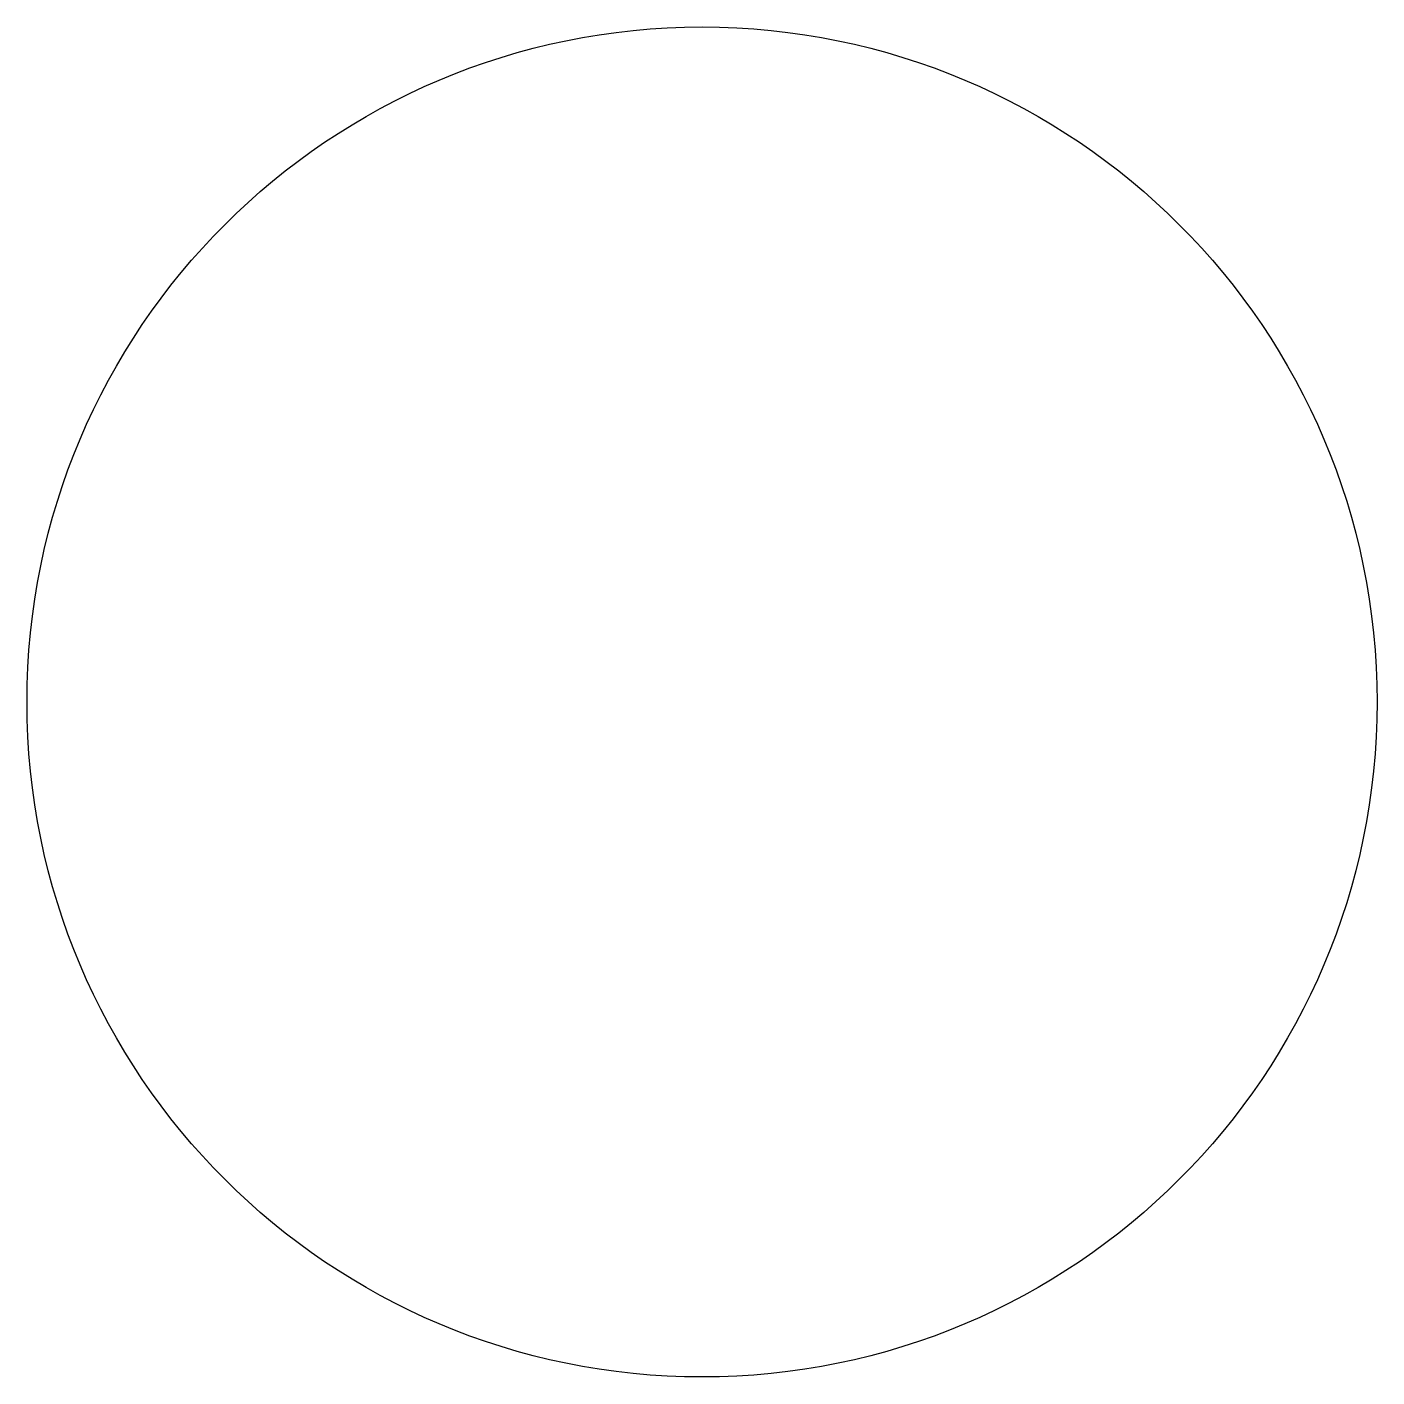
# Model space of a CAD drawing. Extents: x 1178.1 to 1205.1, y 41.8 to 68.8.
import ezdxf

# ---------------------------------------------------------------- set-up
doc = ezdxf.new("R2010")
doc.units = 0
doc.header["$LTSCALE"] = 15
doc.layers.get('0').update_dxf_attribs({"linetype": 'CONTINUOUS'})

msp = doc.modelspace()

# ---------------------------------------------------------------- linework, layer by layer
at = {"ltscale": 0.05}
msp.add_circle((1191.577, 55.331), 13.5, dxfattribs=at)

doc.saveas('drawing.dxf')
